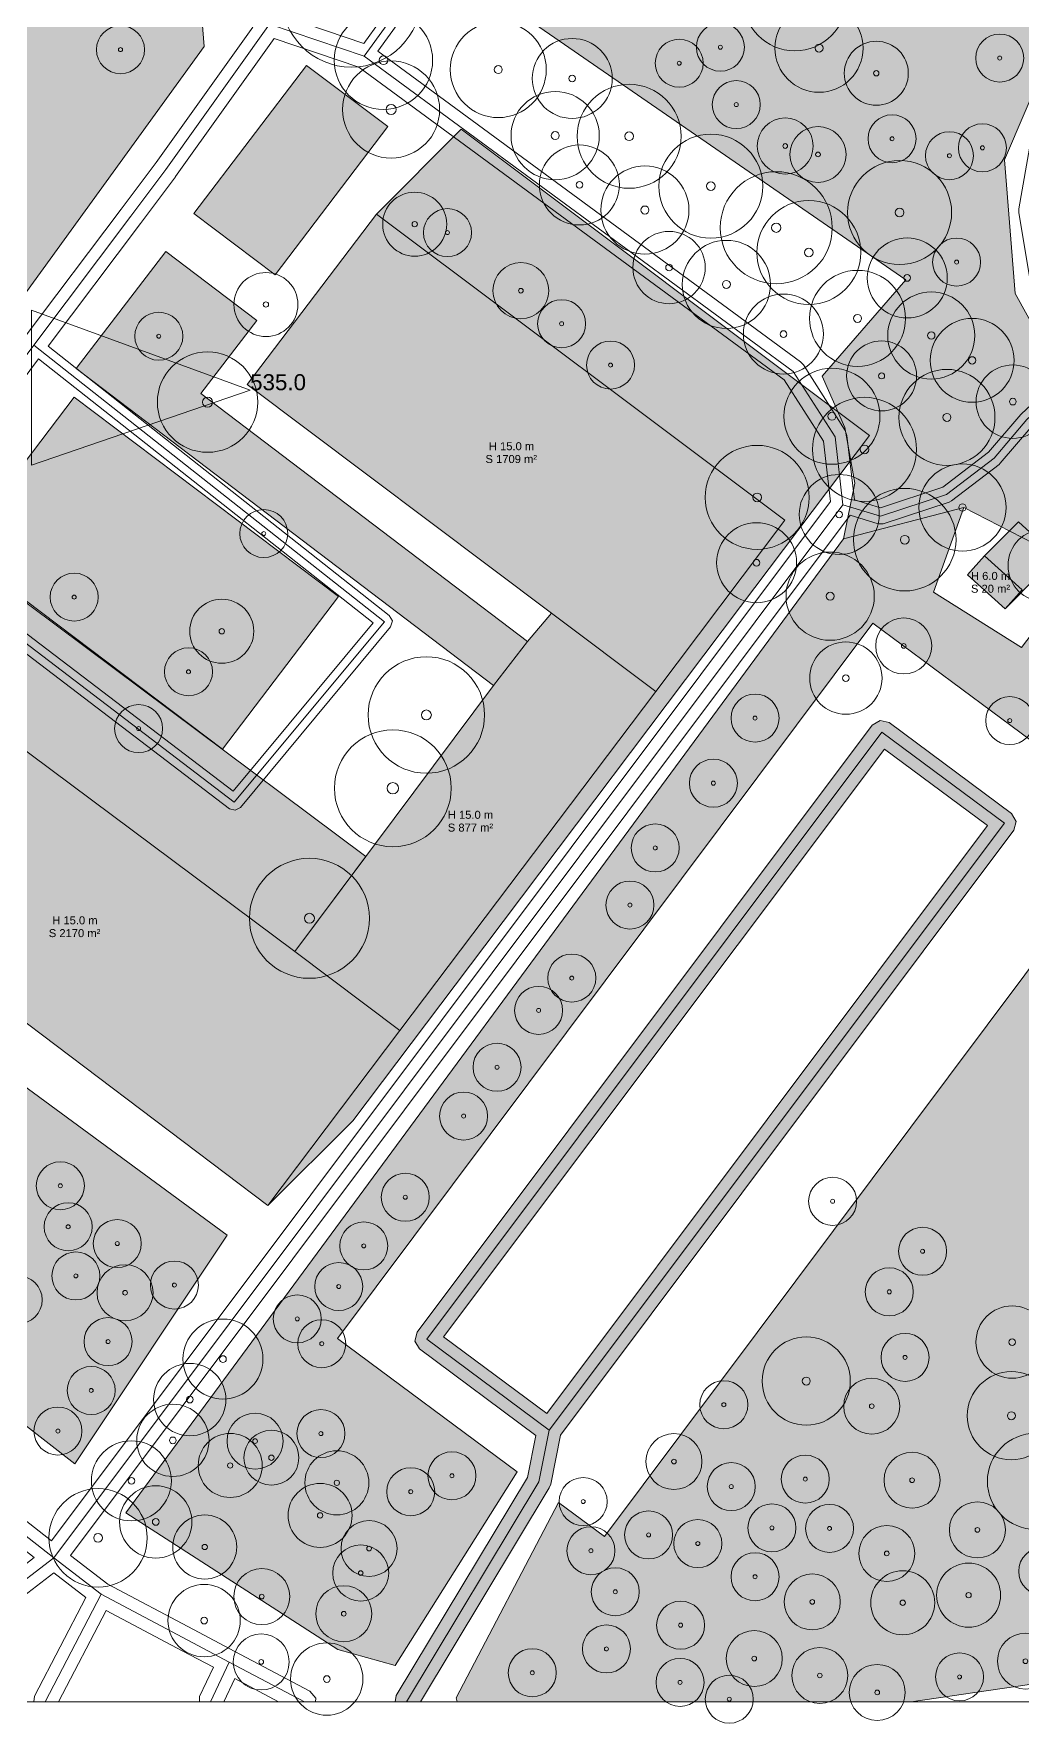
# Model space of a CAD drawing. Header units: metres. Extents: x -6 to 981, y -3 to 1020.
# Drawn here: x 303.2 to 426.7, y -2.7 to 208.4 of the extents above; entities that cross this region are included whole.
import ezdxf

# ---------------------------------------------------------------- set-up
doc = ezdxf.new("R2010")
doc.units = ezdxf.units.M
doc.header["$MEASUREMENT"] = 0
for name, color, linetype, lineweight, true_color in [('TPX_BUILDING_AREAS_TEXT', 7, 'CONTINUOUS', 0, 0x000000), ('TPX_BUILDING_HEIGHTS_TEXT', 7, 'CONTINUOUS', 0, 0x000000), ('TPX_BUILDINGS', 7, 'CONTINUOUS', 0, 0x000000), ('TPX_BUILDINGS_HATCH', 7, 'CONTINUOUS', 0, 0xf0f0f0), ('TPX_BUILDINGS_SHADOWS_HATCH', 7, 'CONTINUOUS', 0, 0x000000), ('TPX_BUILDINGS_SHADOWS_OUTLINES', 7, 'CONTINUOUS', 0, 0x000000), ('TPX_CONTOUR_LINES_5M', 7, 'CONTINUOUS', 0, 0x969696), ('TPX_CONTOUR_LINES_5M_TEXT', 7, 'CONTINUOUS', 0, 0x000000), ('TPX_FRAME_PROJECT', 7, 'CONTINUOUS', 0, 0x000000), ('TPX_ROADS_AXES', 7, 'CONTINUOUS', 0, 0x323232), ('TPX_ROADS_CONTOURS', 7, 'CONTINUOUS', 0, 0x646464), ('TPX_ROADS_HATCH', 7, 'CONTINUOUS', 0, 0xc8c8c8), ('TPX_VEGETATION_GREEN_SPACES', 7, 'CONTINUOUS', 0, 0x58ba48), ('TPX_VEGETATION_GREEN_SPACES_HATCH', 7, 'CONTINUOUS', 0, 0x58ba48), ('TPX_VEGETATION_TREES_INDIVIDUAL', 7, 'CONTINUOUS', 0, 0x136734)]:
    doc.layers.add(name, color=color, linetype=linetype, lineweight=lineweight, true_color=true_color)
doc.styles.add('TPX_TEXTE', font='arial.ttf')

# ---------------------------------------------------------------- blocks, each defined once
blk = doc.blocks.new('TREETR005_CR052')
at = {"layer": 'TPX_VEGETATION_TREES_INDIVIDUAL'}
for radius in [5.24, 0.458]:
    blk.add_circle((0, 0, 0.04), radius, dxfattribs=at)
blk = doc.blocks.new('TREETR006_CR075')
at = {"layer": 'TPX_VEGETATION_TREES_INDIVIDUAL'}
for radius in [7.5, 0.625]:
    blk.add_circle((0, 0, 0.04), radius, dxfattribs=at)
blk = doc.blocks.new('TREETR004_CR044')
at = {"layer": 'TPX_VEGETATION_TREES_INDIVIDUAL'}
for radius in [4.37, 0.375]:
    blk.add_circle((0, 0, 0.04), radius, dxfattribs=at)
blk = doc.blocks.new('TREETR006_CR070')
at = {"layer": 'TPX_VEGETATION_TREES_INDIVIDUAL'}
for radius in [7, 0.583]:
    blk.add_circle((0, 0, 0.04), radius, dxfattribs=at)
blk = doc.blocks.new('TREETR005_CR064')
at = {"layer": 'TPX_VEGETATION_TREES_INDIVIDUAL'}
for radius in [6.41, 0.542]:
    blk.add_circle((0, 0, 0.04), radius, dxfattribs=at)
blk = doc.blocks.new('TREETR003_CR040')
at = {"layer": 'TPX_VEGETATION_TREES_INDIVIDUAL'}
for radius in [4, 0.333]:
    blk.add_circle((0, 0, 0.04), radius, dxfattribs=at)
blk = doc.blocks.new('TREETR003_CR030')
at = {"layer": 'TPX_VEGETATION_TREES_INDIVIDUAL'}
for radius in [3, 0.25]:
    blk.add_circle((0, 0, 0.04), radius, dxfattribs=at)
blk = doc.blocks.new('TREETR003_CR035')
at = {"layer": 'TPX_VEGETATION_TREES_INDIVIDUAL'}
for radius in [3.5, 0.292]:
    blk.add_circle((0, 0, 0.04), radius, dxfattribs=at)
blk = doc.blocks.new('TREETR005_CR065')
at = {"layer": 'TPX_VEGETATION_TREES_INDIVIDUAL'}
for radius in [6.5, 0.542]:
    blk.add_circle((0, 0, 0.04), radius, dxfattribs=at)
blk = doc.blocks.new('TREETR005_CR060')
at = {"layer": 'TPX_VEGETATION_TREES_INDIVIDUAL'}
for radius in [6, 0.5]:
    blk.add_circle((0, 0, 0.04), radius, dxfattribs=at)
blk = doc.blocks.new('TREETR005_CR054')
at = {"layer": 'TPX_VEGETATION_TREES_INDIVIDUAL'}
for radius in [5.44, 0.458]:
    blk.add_circle((0, 0, 0.04), radius, dxfattribs=at)
blk = doc.blocks.new('TREETR005_CR062')
at = {"layer": 'TPX_VEGETATION_TREES_INDIVIDUAL'}
for radius in [6.15, 0.542]:
    blk.add_circle((0, 0, 0.04), radius, dxfattribs=at)
blk = doc.blocks.new('TREETR005_CR055')
at = {"layer": 'TPX_VEGETATION_TREES_INDIVIDUAL'}
for radius in [5.51, 0.5]:
    blk.add_circle((0, 0, 0.04), radius, dxfattribs=at)
blk = doc.blocks.new('TREETR006_CR073')
at = {"layer": 'TPX_VEGETATION_TREES_INDIVIDUAL'}
for radius in [7.28, 0.625]:
    blk.add_circle((0, 0, 0.04), radius, dxfattribs=at)
blk = doc.blocks.new('TREETR004_CR050')
at = {"layer": 'TPX_VEGETATION_TREES_INDIVIDUAL'}
for radius in [5, 0.417]:
    blk.add_circle((0, 0, 0.04), radius, dxfattribs=at)
blk = doc.blocks.new('TREETR004_CR046')
at = {"layer": 'TPX_VEGETATION_TREES_INDIVIDUAL'}
for radius in [4.59, 0.417]:
    blk.add_circle((0, 0, 0.04), radius, dxfattribs=at)
blk = doc.blocks.new('TREETR006_CR063')
at = {"layer": 'TPX_VEGETATION_TREES_INDIVIDUAL'}
for radius in [6.27, 0.625]:
    blk.add_circle((0, 0, 0.04), radius, dxfattribs=at)
blk = doc.blocks.new('TREETR010_CR087')
at = {"layer": 'TPX_VEGETATION_TREES_INDIVIDUAL'}
for radius in [8.74, 1.04]:
    blk.add_circle((0, 0, 0.04), radius, dxfattribs=at)
blk = doc.blocks.new('TREETR003_CR034')
at = {"layer": 'TPX_VEGETATION_TREES_INDIVIDUAL'}
for radius in [3.43, 0.333]:
    blk.add_circle((0, 0, 0.04), radius, dxfattribs=at)
blk = doc.blocks.new('TREETR004_CR045')
at = {"layer": 'TPX_VEGETATION_TREES_INDIVIDUAL'}
for radius in [4.52, 0.417]:
    blk.add_circle((0, 0, 0.04), radius, dxfattribs=at)
blk = doc.blocks.new('TREETR007_CR073')
at = {"layer": 'TPX_VEGETATION_TREES_INDIVIDUAL'}
for radius in [7.3, 0.708]:
    blk.add_circle((0, 0, 0.04), radius, dxfattribs=at)
blk = doc.blocks.new('TREETR006_CR061')
at = {"layer": 'TPX_VEGETATION_TREES_INDIVIDUAL'}
for radius in [6.07, 0.625]:
    blk.add_circle((0, 0, 0.04), radius, dxfattribs=at)

msp = doc.modelspace()

# ---------------------------------------------------------------- hatches: boundary and pattern name
at = {"layer": 'TPX_BUILDINGS_HATCH'}
for points in [[(270.1, 111.77), (268.91, 110.02), (332.45, 62), (348.93, 83.87), (380.91, 126.26), (397.05, 147.64), (346.02, 185.92), (329.85, 164.6), (367.89, 136.04), (364.88, 132.51), (360.66, 126.99), (335.79, 93.74), (284.96, 131.68), (283.5, 129.75), (270.1, 111.77)], [(346.02, 185.92), (329.85, 164.6), (367.89, 136.04), (380.91, 126.26), (397.05, 147.64), (346.02, 185.92)], [(422, 143.19), (419.88, 140.84), (424.58, 136.59), (426.7, 138.94), (422, 143.19)], [(360.66, 126.99), (335.79, 93.74), (348.93, 83.87), (380.91, 126.26), (367.89, 136.04), (364.88, 132.51), (360.66, 126.99)], [(270.1, 111.77), (268.91, 110.02), (332.45, 62), (348.93, 83.87), (335.79, 93.74), (284.96, 131.68), (283.5, 129.75), (270.1, 111.77)]]:
    msp.add_hatch(color=256, dxfattribs=at).paths.add_polyline_path(points)
at = {"layer": 'TPX_BUILDINGS_SHADOWS_HATCH'}
for points in [[(98.14, 337.89), (65.89, 295.44), (72.19, 290.86), (116.94, 257.67), (115.02, 255.12), (118.15, 252.81), (123.93, 248.54), (125.68, 250.85), (166.63, 220.28), (168.67, 218.75), (171.2, 216.86), (174.63, 221.87), (232.75, 178.84), (228.84, 173.61), (232.63, 170.78), (274.91, 139.12), (277.18, 137.42), (275.77, 135.56), (277.32, 134.39), (283.5, 129.75), (284.96, 131.68), (335.79, 93.74), (344.68, 105.62), (295.57, 142.28), (289.6, 136.31), (283.69, 140.75), (283.46, 140.93), (292.03, 152.26), (289.76, 153.97), (247.48, 185.63), (244.02, 188.22), (245.81, 190.58), (249.73, 195.81), (191.6, 238.84), (185.14, 232.39), (183.52, 233.6), (181.48, 235.13), (140.53, 265.7), (129.97, 255.14), (124.51, 259.17), (122.07, 260.98), (125.62, 265.73), (127.54, 268.28), (85.64, 299.35), (88.71, 302.42), (95.08, 309.46), (91.95, 312.29), (87.71, 308.04), (90.84, 305.22), (84.47, 298.18), (81.34, 301), (82.17, 301.92), (76.5, 306.05), (99.78, 336.69), (98.14, 337.89)], [(336.03, 66.75), (332.45, 62), (343.06, 72.61), (359.54, 94.47), (391.52, 136.86), (407.65, 158.25), (356.62, 196.53), (346.02, 185.92), (397.05, 147.64), (380.91, 126.26), (348.93, 83.87), (336.03, 66.75)], [(426.24, 147.43), (422, 143.19), (426.7, 138.94), (424.58, 136.59), (428.82, 140.83), (430.94, 143.19), (426.24, 147.43)]]:
    msp.add_hatch(color=256, dxfattribs=at).paths.add_polyline_path(points)
at = {"layer": 'TPX_ROADS_HATCH'}
h = msp.add_hatch(color=256, dxfattribs=at)
h.paths.add_polyline_path([(348.49, 0.77), (348.37, 0), (351.53, 0), (367.6, 26.71), (367.79, 27.19), (369.01, 33.29), (425.69, 108.9), (425.97, 110.02), (425.38, 111.01), (410.09, 122.36), (408.98, 122.64), (407.99, 122.05), (351.1, 46.19), (350.81, 45.07), (350.82, 45.07), (351.4, 44.09), (365.95, 33.28), (364.9, 28.03), (348.49, 0.77)])
h.paths.add_polyline_path([(354.4, 45.59), (409.5, 119.06), (422.38, 109.5), (367.3, 36.02), (354.4, 45.59)], flags=16)
at = {"layer": 'TPX_VEGETATION_GREEN_SPACES_HATCH'}
for points in [[(260.28, 207.31), (241.88, 182.83), (283.86, 150.84), (324.49, 206.87), (324.11, 211.57), (286.21, 240.88), (260.28, 207.31)], [(358.15, 221.23), (355.45, 216.84), (412.17, 177.69), (401.72, 165.65), (404.54, 159.22), (405.82, 152.3), (404.4, 145.33), (419.41, 149.25), (434.02, 141.74), (431.58, 138.26), (448.28, 123.81), (441.42, 110.05), (374.51, 20.65), (368.77, 24.91), (355.97, 0.48), (356.08, 0), (412.86, 0), (483.4, 10.32), (576.75, 24.25), (633.45, 31.93), (666.14, 41.19), (663.65, 46.43), (659.05, 48), (618.17, 85.97), (611.88, 91.8), (587.73, 124.38), (558.15, 100.74), (546.02, 96.6), (532.89, 96.28), (521.12, 98.75), (508.71, 112.22), (498.17, 120.69), (485.08, 124.48), (460.53, 132.93), (442.84, 148.51), (429.04, 170.21), (425.85, 175.97), (424.53, 192.71), (432.38, 211.12), (429.02, 214.38), (420.53, 221.37), (418.12, 232.1), (412.7, 235.53), (405.65, 237.65), (397.5, 235.09), (391.52, 226.33), (383.35, 219.52), (374.32, 216.23), (364.88, 216.17), (358.15, 221.23)], [(337.25, 204.5), (323.2, 185.99), (333.37, 178.34), (347.42, 196.85), (337.25, 204.5)], [(319.69, 181.23), (308.47, 166.6), (360.66, 126.99), (364.88, 132.51), (324.07, 163.47), (331.07, 172.6), (319.69, 181.23)], [(308.22, 163.02), (293.71, 143.95), (326.76, 119.05), (341.27, 138.12), (308.22, 163.02)], [(404.4, 145.33), (314.69, 23.62), (341.19, 6.52), (348.37, 4.51), (363.61, 28.74), (341.13, 45.4), (408.05, 134.79), (441.42, 110.05), (448.28, 123.81), (431.58, 138.26), (426.65, 131.76), (415.62, 138.64), (419.41, 149.25), (404.4, 145.33)], [(243.85, 84.73), (243.37, 80.31), (308.31, 29.72), (327.34, 58.3), (262.4, 105.99), (243.85, 84.73)]]:
    msp.add_hatch(color=256, dxfattribs=at).paths.add_polyline_path(points)

# ---------------------------------------------------------------- linework, layer by layer
at = {"layer": 'TPX_BUILDINGS', "elevation": 0.04}
for points in [[(270.1, 111.77), (268.91, 110.02), (332.45, 62), (348.93, 83.87), (380.91, 126.26), (397.05, 147.64), (346.02, 185.92), (329.85, 164.6), (367.89, 136.04), (364.88, 132.51), (360.66, 126.99), (335.79, 93.74), (284.96, 131.68), (283.5, 129.75)], [(346.02, 185.92), (329.85, 164.6), (367.89, 136.04), (380.91, 126.26), (397.05, 147.64)], [(422, 143.19), (419.88, 140.84), (424.58, 136.59), (426.7, 138.94)], [(360.66, 126.99), (335.79, 93.74), (348.93, 83.87), (380.91, 126.26), (367.89, 136.04), (364.88, 132.51)], [(270.1, 111.77), (268.91, 110.02), (332.45, 62), (348.93, 83.87), (335.79, 93.74), (284.96, 131.68), (283.5, 129.75)]]:
    msp.add_lwpolyline(points, close=True, dxfattribs=at)
at = {"layer": 'TPX_BUILDINGS_SHADOWS_OUTLINES', "elevation": 0.04}
msp.add_lwpolyline([(174.63, 221.87), (232.75, 178.84), (228.84, 173.61), (232.63, 170.78), (274.91, 139.12), (277.18, 137.42), (275.77, 135.56), (277.32, 134.39), (283.5, 129.75), (284.96, 131.68), (335.79, 93.74), (344.68, 105.62), (295.57, 142.28), (289.6, 136.31), (283.69, 140.75), (283.46, 140.93), (292.03, 152.26), (289.76, 153.97), (247.48, 185.63), (244.02, 188.22), (245.81, 190.58), (249.73, 195.81), (191.6, 238.84)], dxfattribs=at)
for points in [[(336.03, 66.75), (332.45, 62), (343.06, 72.61), (359.54, 94.47), (391.52, 136.86), (407.65, 158.25), (356.62, 196.53), (346.02, 185.92), (397.05, 147.64), (380.91, 126.26), (348.93, 83.87)], [(426.24, 147.43), (422, 143.19), (426.7, 138.94), (424.58, 136.59), (428.82, 140.83), (430.94, 143.19)]]:
    msp.add_lwpolyline(points, close=True, dxfattribs=at)
at = {"layer": 'TPX_CONTOUR_LINES_5M', "elevation": 0.05}
msp.add_lwpolyline([(302.88, 173.9), (302.88, 154.53), (330.22, 163.9), (302.88, 173.9)], dxfattribs=at)
at = {"layer": 'TPX_FRAME_PROJECT', "elevation": 0}
msp.add_lwpolyline([(0, 0), (974.48, 0), (974.48, 1013.19), (0, 1013.19)], close=True, dxfattribs=at)
at = {"layer": 'TPX_ROADS_AXES', "elevation": 0.03}
for points in [[(604.73, 726.85), (606.79, 712.39), (611.45, 679.55), (613.51, 665.03), (614.81, 655.89), (620.66, 646.1), (625.27, 609.26), (625.65, 599.93), (625.01, 590.26), (621.44, 582.09), (592.83, 542.49), (590.22, 539.09), (585.14, 532.43), (581.74, 527.97), (546.15, 480.72), (539.35, 471.54), (516.92, 441.28), (492.71, 408.63), (443.8, 341.55), (442.71, 340.04), (357.51, 223.66), (344.49, 205.64)], [(231.76, 75.89), (256.8, 106.55), (263.95, 116.38), (277.32, 134.39), (285.12, 145.28), (303.18, 169.54), (315.3, 185.64), (319.69, 191.47), (332.65, 209.63), (485.39, 412.39), (524.62, 466.57), (577.79, 537.9), (611.21, 582.72), (614.3, 590.33), (615.63, 596.45), (616.36, 601.55), (616.07, 608.93), (611.17, 647.23)], [(107.66, 379.61), (170.92, 332.35), (173.58, 329.52), (225.95, 290.35), (276.7, 251.8), (324.28, 215.55), (332.65, 209.63), (344.49, 205.64), (398.11, 166.25), (403.33, 158.06), (404.31, 149.59), (305.68, 17.99)], [(303.18, 169.54), (347, 134.97), (328.24, 112.4), (285.12, 145.28), (281.69, 147.88), (237.72, 181.24), (175.41, 227.56), (128.57, 262.37), (125.52, 264.23)], [(459.88, 184.01), (448.36, 179.96), (441.11, 173.26), (433.65, 166.09), (427.32, 160.23), (423.22, 155.41), (417.28, 150.87), (409.03, 148.15), (404.31, 149.59)], [(367.6, 33.92), (424.49, 109.8), (409.19, 121.15), (352.3, 45.29)], [(305.68, 17.99), (231.76, 75.89)], [(352.3, 45.29), (367.6, 33.92)], [(349.78, 0), (366.32, 27.48), (367.6, 33.92)], [(281.02, 0), (299.38, 13.13), (305.68, 17.99)], [(305.68, 17.99), (311.6, 13.43), (322.44, 7.68), (327.62, 4.95), (337, 0)], [(304.59, 0), (311.6, 13.43)], [(325.27, 0), (327.62, 4.95)]]:
    msp.add_lwpolyline(points, dxfattribs=at)
at = {"layer": 'TPX_ROADS_CONTOURS', "elevation": 0.03}
for points in [[(335.1, 210.39), (486.58, 411.49), (486.6, 411.51), (525.83, 465.68), (578.39, 536.2), (583.73, 532.23), (580.94, 528.57), (545.35, 481.32), (538.55, 472.13), (516.12, 441.88), (491.9, 409.22), (442.99, 342.14), (441.9, 340.63), (356.7, 224.25), (344.42, 207.24)], [(127.38, 264.27), (145.67, 290.04), (159.89, 309.63), (173.86, 327.44), (225.05, 289.15), (275.79, 250.6), (323.37, 214.36), (323.42, 214.33), (330.55, 209.27), (318.48, 192.36), (314.1, 186.54), (301.98, 170.44), (284.53, 146.98), (282.3, 148.68), (238.32, 182.04), (238.31, 182.05), (176.01, 228.37), (129.16, 263.18), (129.09, 263.23)], [(233.89, 76.13), (257.96, 105.6), (258.01, 105.67), (265.16, 115.49), (278.53, 133.49), (278.54, 133.51), (285.73, 143.55), (327.64, 111.6), (328.36, 111.4), (329.01, 111.76), (347.77, 134.33), (348, 135.08), (347.62, 135.76), (304.96, 169.41), (316.5, 184.74), (320.88, 190.57), (320.91, 190.6), (333.22, 207.85), (343.79, 204.29), (396.99, 165.21), (401.88, 157.55), (402.76, 150.01), (305.4, 20.11)], [(286.91, 145.17), (303.76, 167.81), (345.58, 134.82), (328.09, 113.77)], [(348.49, 0.77), (348.37, 0), (351.53, 0), (367.6, 26.71), (367.79, 27.19), (369.01, 33.29), (425.69, 108.9), (425.97, 110.02), (425.38, 111.01), (410.09, 122.36), (408.98, 122.64), (407.99, 122.05), (351.1, 46.19), (350.81, 45.07), (350.82, 45.07), (351.4, 44.09), (365.95, 33.28), (364.9, 28.03)], [(354.4, 45.59), (409.5, 119.06), (422.38, 109.5), (367.3, 36.02)]]:
    msp.add_lwpolyline(points, close=True, dxfattribs=at)
for points in [[(435.14, 209.32), (431.54, 204.41), (429.29, 202.07), (428.9, 201.29), (426.3, 186.55), (426.3, 186.05), (428.3, 174.12), (428.42, 173.74), (432.05, 165.97), (426.64, 160.96), (426.55, 160.88), (422.53, 156.14), (416.81, 151.77), (409.02, 149.19), (405.75, 150.19), (404.82, 158.24), (404.6, 158.87), (399.37, 167.06), (399, 167.46), (346.18, 206.26), (357.72, 222.24)], [(300.29, 11.94), (305.68, 16.1), (309.69, 13.01), (303.26, 0.69), (303.2, 0), (306.28, 0), (312.23, 11.4), (321.74, 6.35), (325.64, 4.3), (323.91, 0.64), (323.88, 0), (326.93, 0), (328.3, 2.9), (333.78, 0), (338.39, 0), (338.43, 0.44), (337.7, 1.33), (328.32, 6.28), (323.14, 9), (312.42, 14.7), (307.77, 18.27), (405.2, 148.27), (408.74, 147.19), (409.34, 147.2), (417.59, 149.92), (417.89, 150.08), (423.83, 154.62), (423.98, 154.77), (428.04, 159.54)], [(231.93, 73.85), (303.24, 18), (298.48, 14.33)]]:
    msp.add_lwpolyline(points, dxfattribs=at)
at = {"layer": 'TPX_VEGETATION_GREEN_SPACES', "elevation": 0}
for points in [[(260.28, 207.31), (241.88, 182.83), (283.86, 150.84), (324.49, 206.87), (324.11, 211.57), (286.21, 240.88)], [(337.25, 204.5), (323.2, 185.99), (333.37, 178.34), (347.42, 196.85)], [(319.69, 181.23), (308.47, 166.6), (360.66, 126.99), (364.88, 132.51), (324.07, 163.47), (331.07, 172.6)], [(308.22, 163.02), (293.71, 143.95), (326.76, 119.05), (341.27, 138.12)], [(404.4, 145.33), (314.69, 23.62), (341.19, 6.52), (348.37, 4.51), (363.61, 28.74), (341.13, 45.4), (408.05, 134.79), (441.42, 110.05), (448.28, 123.81), (431.58, 138.26), (426.65, 131.76), (415.62, 138.64), (419.41, 149.25)], [(243.85, 84.73), (243.37, 80.31), (308.31, 29.72), (327.34, 58.3), (262.4, 105.99)]]:
    msp.add_lwpolyline(points, close=True, dxfattribs=at)
for points in [[(355.45, 216.84), (412.17, 177.69), (401.72, 165.65), (404.54, 159.22), (405.82, 152.3), (404.4, 145.33), (419.41, 149.25), (434.02, 141.74), (431.58, 138.26), (448.28, 123.81), (441.42, 110.05), (374.51, 20.65), (368.77, 24.91), (355.97, 0.48), (356.08, 0), (412.86, 0), (483.4, 10.32), (576.75, 24.25), (633.45, 31.93)], [(587.73, 124.38), (558.15, 100.74), (546.02, 96.6), (532.89, 96.28), (521.12, 98.75), (508.71, 112.22), (498.17, 120.69), (485.08, 124.48), (460.53, 132.93), (442.84, 148.51), (429.04, 170.21), (425.85, 175.97), (424.53, 192.71), (432.38, 211.12)]]:
    msp.add_lwpolyline(points, dxfattribs=at)

# ---------------------------------------------------------------- block references
at = {"layer": 'TPX_VEGETATION_TREES_INDIVIDUAL'}
for name, p in [('TREETR010_CR087', (342.87, 213.02, 0.04)), ('TREETR005_CR065', (398.3, 212.81, 0.04)), ('TREETR005_CR062', (346.88, 205.13, 0.04)), ('TREETR005_CR055', (401.33, 206.65, 0.04)), ('TREETR003_CR030', (314.02, 206.46, 0.04)), ('TREETR005_CR060', (361.24, 203.97, 0.04)), ('TREETR003_CR030', (389, 206.77, 0.04)), ('TREETR004_CR050', (370.48, 202.86, 0.04)), ('TREETR003_CR030', (383.85, 204.77, 0.04)), ('TREETR003_CR040', (408.49, 203.51, 0.04)), ('TREETR003_CR030', (423.91, 205.41, 0.04)), ('TREETR006_CR061', (347.84, 198.98, 0.04)), ('TREETR005_CR055', (368.35, 195.72, 0.04)), ('TREETR005_CR065', (377.6, 195.63, 0.04)), ('TREETR003_CR030', (390.99, 199.59, 0.04)), ('TREETR003_CR035', (397.1, 194.42, 0.04)), ('TREETR003_CR035', (401.2, 193.36, 0.04)), ('TREETR003_CR030', (410.46, 195.32, 0.04)), ('TREETR003_CR030', (421.75, 194.19, 0.04)), ('TREETR004_CR050', (371.38, 189.56, 0.04)), ('TREETR005_CR065', (387.81, 189.4, 0.04)), ('TREETR003_CR030', (417.63, 193.21, 0.04)), ('TREETR005_CR065', (411.4, 186.11, 0.04)), ('TREETR005_CR055', (379.56, 186.42, 0.04)), ('TREETR006_CR070', (395.98, 184.21, 0.04)), ('TREETR003_CR040', (350.79, 184.65, 0.04)), ('TREETR003_CR030', (354.89, 183.59, 0.04)), ('TREETR005_CR065', (400.05, 181.11, 0.04)), ('TREETR004_CR045', (382.58, 179.23, 0.04)), ('TREETR005_CR055', (389.75, 177.12, 0.04)), ('TREETR004_CR050', (412.35, 177.93, 0.04)), ('TREETR003_CR030', (418.53, 179.91, 0.04)), ('TREETR003_CR035', (364.06, 176.34, 0.04)), ('TREETR003_CR040', (332.2, 174.61, 0.04)), ('TREETR005_CR060', (406.14, 172.88, 0.04)), ('TREETR004_CR050', (396.88, 170.92, 0.04)), ('TREETR005_CR054', (415.36, 170.74, 0.04)), ('TREETR003_CR030', (318.81, 170.65, 0.04)), ('TREETR003_CR030', (369.16, 172.21, 0.04)), ('TREETR005_CR052', (420.47, 167.63, 0.04)), ('TREETR003_CR030', (375.27, 167.04, 0.04)), ('TREETR004_CR044', (409.15, 165.69, 0.04)), ('TREETR006_CR063', (324.9, 162.41, 0.04)), ('TREETR004_CR046', (425.55, 162.47, 0.04)), ('TREETR005_CR060', (402.94, 160.64, 0.04)), ('TREETR005_CR060', (417.32, 160.5, 0.04)), ('TREETR005_CR065', (407.01, 156.51, 0.04)), ('TREETR005_CR065', (393.6, 150.51, 0.04)), ('TREETR005_CR054', (419.26, 149.24, 0.04)), ('TREETR004_CR050', (403.85, 148.37, 0.04)), ('TREETR005_CR064', (412.04, 145.22, 0.04)), ('TREETR003_CR030', (331.93, 145.99, 0.04)), ('TREETR004_CR050', (393.52, 142.34, 0.04)), ('TREETR004_CR045', (429.47, 141.99, 0.04)), ('TREETR005_CR055', (402.72, 138.16, 0.04)), ('TREETR003_CR030', (308.23, 138.04, 0.04)), ('TREETR003_CR040', (326.68, 133.78, 0.04)), ('TREETR003_CR035', (411.91, 131.94, 0.04)), ('TREETR003_CR030', (322.52, 128.71, 0.04)), ('TREETR004_CR045', (404.68, 127.92, 0.04)), ('TREETR006_CR073', (352.25, 123.31, 0.04)), ('TREETR003_CR030', (316.29, 121.61, 0.04)), ('TREETR003_CR030', (393.33, 122.92, 0.04)), ('TREETR003_CR030', (425.17, 122.61, 0.04)), ('TREETR007_CR073', (348.06, 114.15, 0.04)), ('TREETR003_CR030', (388.12, 114.79, 0.04)), ('TREETR003_CR030', (380.85, 106.69, 0.04)), ('TREETR006_CR075', (337.63, 97.9, 0.04)), ('TREETR003_CR030', (377.7, 99.56, 0.04)), ('TREETR003_CR030', (370.43, 90.43, 0.04)), ('TREETR003_CR030', (366.28, 86.39, 0.04)), ('TREETR003_CR030', (361.08, 79.28, 0.04)), ('TREETR003_CR030', (356.91, 73.19, 0.04)), ('TREETR003_CR030', (306.5, 64.47, 0.04)), ('TREETR003_CR030', (349.62, 63.04, 0.04)), ('TREETR003_CR030', (403.03, 62.53, 0.04)), ('TREETR003_CR030', (307.48, 59.35, 0.04)), ('TREETR003_CR030', (313.62, 57.25, 0.04)), ('TREETR003_CR030', (344.43, 56.96, 0.04)), ('TREETR003_CR030', (414.27, 56.29, 0.04)), ('TREETR003_CR030', (308.44, 53.21, 0.04)), ('TREETR003_CR030', (320.76, 52.07, 0.04)), ('TREETR003_CR030', (301.23, 50.22, 0.04)), ('TREETR003_CR035', (314.59, 51.11, 0.04)), ('TREETR003_CR030', (341.3, 51.88, 0.04)), ('TREETR003_CR030', (410.11, 51.22, 0.04)), ('TREETR003_CR030', (336.12, 47.84, 0.04)), ('TREETR004_CR045', (425.46, 44.94, 0.04)), ('TREETR003_CR030', (312.47, 45, 0.04)), ('TREETR004_CR050', (326.83, 42.82, 0.04)), ('TREETR003_CR030', (339.18, 44.74, 0.04)), ('TREETR005_CR055', (399.73, 40.07, 0.04)), ('TREETR003_CR030', (412.08, 43.02, 0.04)), ('TREETR004_CR045', (322.68, 37.75, 0.04)), ('TREETR003_CR030', (310.36, 38.89, 0.04)), ('TREETR003_CR035', (407.92, 36.93, 0.04)), ('TREETR005_CR055', (425.37, 35.74, 0.04)), ('TREETR003_CR030', (389.43, 37.11, 0.04)), ('TREETR003_CR030', (306.2, 33.82, 0.04)), ('TREETR004_CR045', (320.57, 32.66, 0.04)), ('TREETR003_CR035', (330.84, 32.56, 0.04)), ('TREETR003_CR030', (339.07, 33.5, 0.04)), ('TREETR003_CR034', (332.88, 30.49, 0.04)), ('TREETR004_CR050', (315.39, 27.6, 0.04)), ('TREETR003_CR040', (327.73, 29.52, 0.04)), ('TREETR003_CR035', (383.2, 30.01, 0.04)), ('TREETR005_CR060', (428.37, 27.54, 0.04)), ('TREETR003_CR040', (341.06, 27.35, 0.04)), ('TREETR003_CR030', (355.45, 28.23, 0.04)), ('TREETR003_CR030', (390.36, 26.88, 0.04)), ('TREETR003_CR030', (399.61, 27.81, 0.04)), ('TREETR003_CR035', (412.96, 27.68, 0.04)), ('TREETR003_CR030', (350.3, 26.24, 0.04)), ('TREETR003_CR030', (371.85, 25.01, 0.04)), ('TREETR005_CR062', (311.21, 20.48, 0.04)), ('TREETR004_CR045', (318.42, 22.46, 0.04)), ('TREETR003_CR040', (338.97, 23.28, 0.04)), ('TREETR003_CR040', (324.55, 19.33, 0.04)), ('TREETR003_CR030', (380.03, 20.84, 0.04)), ('TREETR003_CR030', (395.45, 21.72, 0.04)), ('TREETR003_CR030', (402.64, 21.65, 0.04)), ('TREETR003_CR035', (421.12, 21.47, 0.04)), ('TREETR003_CR035', (345.09, 19.14, 0.04)), ('TREETR003_CR030', (372.82, 18.87, 0.04)), ('TREETR003_CR030', (386.18, 19.76, 0.04)), ('TREETR003_CR035', (409.8, 18.52, 0.04)), ('TREETR003_CR035', (344.04, 16.08, 0.04)), ('TREETR003_CR030', (429.29, 16.29, 0.04)), ('TREETR003_CR030', (393.33, 15.61, 0.04)), ('TREETR003_CR040', (420.02, 13.31, 0.04)), ('TREETR003_CR035', (331.68, 13.13, 0.04)), ('TREETR003_CR030', (375.86, 13.73, 0.04)), ('TREETR003_CR035', (400.49, 12.47, 0.04)), ('TREETR003_CR040', (411.79, 12.36, 0.04)), ('TREETR004_CR045', (324.47, 10.13, 0.04)), ('TREETR003_CR035', (341.93, 10.99, 0.04)), ('TREETR003_CR030', (384.03, 9.56, 0.04)), ('TREETR003_CR035', (331.61, 4.96, 0.04)), ('TREETR003_CR030', (374.76, 6.59, 0.04)), ('TREETR003_CR035', (393.24, 5.39, 0.04)), ('TREETR003_CR035', (427.13, 5.06, 0.04)), ('TREETR004_CR045', (339.8, 2.83, 0.04)), ('TREETR003_CR030', (365.49, 3.61, 0.04)), ('TREETR003_CR035', (401.43, 3.27, 0.04)), ('TREETR003_CR030', (383.96, 2.41, 0.04)), ('TREETR003_CR035', (408.6, 1.15, 0.04)), ('TREETR003_CR030', (418.89, 3.1, 0.04)), ('TREETR003_CR030', (390.11, 0.31, 0.04))]:
    msp.add_blockref(name, p, dxfattribs=at)

# ---------------------------------------------------------------- texts
at = {"layer": 'TPX_BUILDING_AREAS_TEXT', "style": 'TPX_TEXTE'}
for s, p in [('S 1709 m²', (359.64, 154.8, 0.05)), ('S 20 m²', (420.32, 138.59, 0.05)), ('S 877 m²', (354.93, 108.74, 0.05)), ('S 2170 m²', (305.06, 95.55, 0.05))]:
    msp.add_text(s, height=1, dxfattribs=at).set_placement(p)
at = {"layer": 'TPX_BUILDING_HEIGHTS_TEXT', "style": 'TPX_TEXTE'}
for s, p in [('H 15.0 m', (360.06, 156.4, 0.05)), ('H 6.0 m', (420.32, 140.19, 0.05)), ('H 15.0 m', (354.93, 110.34, 0.05)), ('H 15.0 m', (305.49, 97.15, 0.05))]:
    msp.add_text(s, height=1, dxfattribs=at).set_placement(p)
at = {"layer": 'TPX_CONTOUR_LINES_5M_TEXT', "style": 'TPX_TEXTE'}
msp.add_text('535.0', height=2, dxfattribs=at).set_placement((330.22, 163.9, 0.05))

doc.saveas('drawing.dxf')
